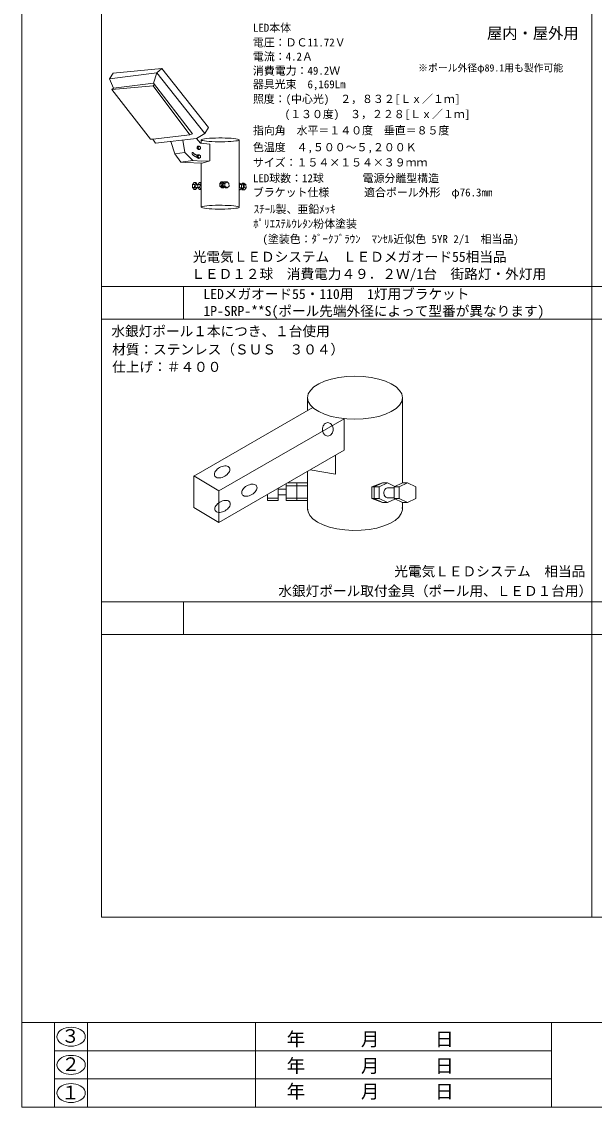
# Model space of a CAD drawing. Units: millimetres, scale not verified. Extents: x -357 to 206, y -169 to 227.
# Drawn here: x -356.6 to -251.7, y -169.3 to 29.6 of the extents above; entities that cross this region are included whole.
import ezdxf
from ezdxf.enums import TextEntityAlignment as Align

# ---------------------------------------------------------------- set-up
doc = ezdxf.new("R2010")
doc.units = ezdxf.units.MM
doc.header["$LTSCALE"] = 3
doc.linetypes.add('DASHED1', pattern=[1.8, 1.2, -0.6])
for name, color, linetype, lineweight in [('0-0_建築図', 7, 'Continuous', 9), ('0-1', 7, 'Continuous', 18), ('0-2', 7, 'Continuous', 18)]:
    doc.layers.add(name, color=color, linetype=linetype, lineweight=lineweight)
doc.styles.add('ＭＳ ゴシック', font='')
doc.styles.get('ＭＳ ゴシック').set_extended_font_data('MS Gothic')

msp = doc.modelspace()

# ---------------------------------------------------------------- linework, layer by layer
at = {"layer": '0-0_建築図', "lineweight": 18}
for p, q in [((-341.965, -134.504), (-341.965, 212.221)), ((-252.131, 212.221), (-252.131, -134.504)), ((-341.965, -18.929), (197.535, -18.929)), ((-326.965, -18.929), (-326.965, -24.929)), ((-326.965, -24.929), (-326.965, -18.929)), ((197.535, -24.929), (-341.965, -24.929)), ((-341.965, -76.717), (197.535, -76.717)), ((-326.965, -82.717), (-326.965, -76.717)), ((197.535, -82.717), (-341.965, -82.717)), ((197.535, -134.504), (-341.965, -134.504)), ((178.999, -153.792), (-356.585, -153.792)), ((-350.571, -169.271), (-350.571, -153.792)), ((-344.513, -169.271), (-344.513, -153.792)), ((-313.739, -169.271), (-313.739, -153.792)), ((-259.541, -153.792), (-259.541, -169.271)), ((-259.541, -158.952), (-350.571, -158.952)), ((-259.541, -164.111), (-350.571, -164.111)), ((178.999, -169.271), (-356.585, -169.271))]:
    msp.add_line(p, q, dxfattribs=at)
msp.add_lwpolyline([(178.999, -169.271), (206.125, -169.271), (206.125, 226.91), (-356.582, 226.91), (-356.582, -169.305)], dxfattribs=at)
for points in [[(-344.933, -156.372), (-344.972, -156.07), (-345.09, -155.777), (-345.282, -155.502), (-345.543, -155.254), (-345.865, -155.04), (-346.237, -154.866), (-346.649, -154.737), (-347.089, -154.659), (-347.542, -154.633), (-347.995, -154.659), (-348.434, -154.737), (-348.847, -154.866), (-349.219, -155.04), (-349.541, -155.254), (-349.802, -155.502), (-349.994, -155.777), (-350.112, -156.07), (-350.151, -156.372), (-350.112, -156.674), (-349.994, -156.967), (-349.802, -157.242), (-349.541, -157.49), (-349.219, -157.704), (-348.847, -157.878), (-348.434, -158.006), (-347.995, -158.085), (-347.542, -158.111), (-347.089, -158.085), (-346.649, -158.006), (-346.237, -157.878), (-345.865, -157.704), (-345.543, -157.49), (-345.282, -157.242), (-345.09, -156.967), (-344.972, -156.674)], [(-344.933, -161.531), (-344.972, -161.229), (-345.09, -160.937), (-345.282, -160.662), (-345.543, -160.413), (-345.865, -160.199), (-346.237, -160.025), (-346.649, -159.897), (-347.089, -159.818), (-347.542, -159.792), (-347.995, -159.818), (-348.434, -159.897), (-348.847, -160.025), (-349.219, -160.199), (-349.541, -160.413), (-349.802, -160.662), (-349.994, -160.937), (-350.112, -161.229), (-350.151, -161.531), (-350.112, -161.833), (-349.994, -162.126), (-349.802, -162.401), (-349.541, -162.649), (-349.219, -162.864), (-348.847, -163.038), (-348.434, -163.166), (-347.995, -163.244), (-347.542, -163.271), (-347.089, -163.244), (-346.649, -163.166), (-346.237, -163.038), (-345.865, -162.864), (-345.543, -162.649), (-345.282, -162.401), (-345.09, -162.126), (-344.972, -161.833)], [(-344.933, -166.691), (-344.972, -166.389), (-345.09, -166.096), (-345.282, -165.821), (-345.543, -165.573), (-345.865, -165.358), (-346.237, -165.185), (-346.649, -165.056), (-347.089, -164.978), (-347.542, -164.951), (-347.995, -164.978), (-348.434, -165.056), (-348.847, -165.185), (-349.219, -165.358), (-349.541, -165.573), (-349.802, -165.821), (-349.994, -166.096), (-350.112, -166.389), (-350.151, -166.691), (-350.112, -166.993), (-349.994, -167.286), (-349.802, -167.561), (-349.541, -167.809), (-349.219, -168.023), (-348.847, -168.197), (-348.434, -168.325), (-347.995, -168.404), (-347.542, -168.43), (-347.089, -168.404), (-346.649, -168.325), (-346.237, -168.197), (-345.865, -168.023), (-345.543, -167.809), (-345.282, -167.561), (-345.09, -167.286), (-344.972, -166.993)]]:
    msp.add_lwpolyline(points, close=True, dxfattribs=at)
at = {"layer": '0-1'}
for p, q in [((-330.917, 20.993), (-339.817, 20.161)), ((-332.42, 18.309), (-331.814, 20.225)), ((-340.522, 19.136), (-339.793, 17.375)), ((-332.42, 18.309), (-339.793, 17.375)), ((-340.053, 17.145), (-339.793, 17.375)), ((-325.77, 8.843), (-332.52, 17.852)), ((-324.281, 6.607), (-324.452, 6.618)), ((-324.274, 6.331), (-324.441, 6.323)), ((-316.756, 7.927), (-316.756, -4.264)), ((-328.56, 5.366), (-326.68, 5.606)), ((-327.44, 3.826), (-325.259, 4.146)), ((-324.463, 5.125), (-324.376, 5.105)), ((-324.281, 5.007), (-324.452, 5.018)), ((-324.274, 4.73), (-324.441, 4.723)), ((-323.539, 3.666), (-322.098, 4.07)), ((-323.706, 3.676), (-323.706, -4.403)), ((-324.996, 0.096), (-324.681, 0.096)), ((-324.473, -0.166), (-324.681, 0.096)), ((-324.02, 0.096), (-323.704, 0.096)), ((-319.49, 0.159), (-319.612, 0.268)), ((-316.756, 0.022), (-316.706, 0.022)), ((-316.129, 0.022), (-316.295, -0.16)), ((-325.281, -0.274), (-324.873, -0.243)), ((-325.281, -0.82), (-324.904, -0.789)), ((-324.473, -0.289), (-324.473, -0.166)), ((-324.473, -0.912), (-324.473, -0.793)), ((-324.304, -0.274), (-323.897, -0.243)), ((-324.304, -0.82), (-323.927, -0.789)), ((-320.02, -0.06), (-320.311, -0.041)), ((-320.008, -0.531), (-320.293, -0.543)), ((-319.663, -0.124), (-319.774, -0.124)), ((-319.649, -0.477), (-319.768, -0.477)), ((-319.375, -0.06), (-319.666, -0.041)), ((-319.362, -0.531), (-319.647, -0.543)), ((-319.606, -0.828), (-319.444, -0.699)), ((-316.685, -0.268), (-316.756, -0.194)), ((-316.756, -0.915), (-316.67, -0.823)), ((-316.618, -1.216), (-316.756, -1.218)), ((-316.312, -0.838), (-316.67, -0.823)), ((-316.374, -0.895), (-316.028, -0.895)), ((-316.341, -0.289), (-316.023, -0.289)), ((-316.303, -0.895), (-316.305, -1.03)), ((-316.305, -1.03), (-316.212, -1.222)), ((-316.295, -0.16), (-316.296, -0.289)), ((-315.854, -0.268), (-315.492, -0.258)), ((-315.481, -0.838), (-315.839, -0.823))]:
    msp.add_line(p, q, dxfattribs=at)
for points in [[(-339.817, 20.161), (-340.522, 19.136), (-331.814, 20.225), (-330.917, 20.993), (-322.337, 10.172)], [(-331.814, 20.225), (-323.041, 9.084), (-322.337, 10.172)], [(-340.053, 17.145), (-332.52, 17.852), (-332.281, 18.11)], [(-332.42, 18.309), (-325.284, 9.054), (-325.77, 8.843), (-332.575, 8.081)], [(-323.041, 9.084), (-324.578, 8.187), (-332.07, 7.355), (-332.575, 8.081), (-332.978, 8.081), (-340.053, 17.145)], [(-324.578, 8.187), (-323.799, 7.307), (-322.098, 7.127)], [(-323.715, 7.282), (-323.708, 7.9), (-323.608, 7.84), (-323.405, 7.783), (-323.105, 7.73), (-322.718, 7.683), (-322.255, 7.643), (-321.73, 7.612), (-321.159, 7.591), (-320.56, 7.579), (-319.95, 7.579), (-319.349, 7.589), (-318.774, 7.609), (-318.243, 7.639), (-317.773, 7.678), (-317.377, 7.724), (-317.067, 7.777), (-316.853, 7.834), (-316.741, 7.894), (-316.736, 7.955), (-316.836, 8.015), (-317.039, 8.072), (-317.339, 8.125), (-317.726, 8.172), (-318.189, 8.212), (-318.714, 8.243), (-319.285, 8.264), (-319.884, 8.275), (-320.494, 8.276), (-321.095, 8.266), (-321.67, 8.246), (-322.2, 8.216), (-322.671, 8.177), (-323.067, 8.131), (-323.377, 8.078), (-323.591, 8.021), (-323.702, 7.961), (-323.708, 7.9)], [(-329.26, 7.647), (-328.56, 5.366), (-327.44, 3.826), (-326.62, 3.766), (-323.539, 3.666)], [(-327.08, 7.887), (-326.68, 5.606), (-325.259, 4.146), (-323.579, 4.006)], [(-324.041, 6.8), (-324.299, 6.793), (-324.452, 6.618), (-324.441, 6.323), (-324.205, 6.141), (-324.037, 6.156)], [(-322.098, 7.127), (-322.098, 4.07), (-323.579, 4.006)], [(-324.463, 5.125), (-324.494, 5.136), (-324.547, 5.156), (-324.6, 5.177), (-324.653, 5.197), (-324.707, 5.219), (-324.761, 5.241), (-324.792, 5.255), (-324.817, 5.266), (-324.86, 5.285), (-324.902, 5.307), (-324.942, 5.33), (-324.98, 5.356), (-325.014, 5.386), (-325.032, 5.404), (-325.042, 5.416), (-325.059, 5.438), (-325.074, 5.46), (-325.09, 5.483), (-325.105, 5.507), (-325.122, 5.53), (-325.132, 5.544), (-325.138, 5.553), (-325.151, 5.568), (-325.164, 5.582), (-325.179, 5.594), (-325.194, 5.604), (-325.211, 5.611), (-325.221, 5.614), (-325.235, 5.616), (-325.26, 5.614), (-325.284, 5.608), (-325.307, 5.597), (-325.328, 5.583), (-325.344, 5.565), (-325.351, 5.554), (-325.354, 5.548), (-325.357, 5.537), (-325.359, 5.526), (-325.361, 5.515)], [(-325.361, 5.515), (-325.361, 5.503), (-325.361, 5.491), (-325.361, 5.484), (-325.36, 5.464), (-325.358, 5.43), (-325.354, 5.396), (-325.348, 5.364), (-325.34, 5.332), (-325.329, 5.301), (-325.321, 5.284), (-325.308, 5.26), (-325.279, 5.222), (-325.246, 5.186), (-325.208, 5.153), (-325.168, 5.122), (-325.126, 5.092), (-325.102, 5.075), (-325.073, 5.055), (-325.025, 5.022), (-324.977, 4.99), (-324.929, 4.958), (-324.881, 4.929), (-324.831, 4.901), (-324.802, 4.885), (-324.771, 4.87), (-324.716, 4.844), (-324.659, 4.821), (-324.602, 4.799), (-324.545, 4.778), (-324.487, 4.757), (-324.453, 4.745)], [(-324.041, 5.2), (-324.299, 5.192), (-324.452, 5.018), (-324.441, 4.723), (-324.205, 4.541), (-324.037, 4.555)], [(-324.996, 0.096), (-325.281, -0.274), (-325.281, -0.82), (-325.004, -1.166), (-324.72, -1.166)], [(-324.681, 0.096), (-324.873, -0.243), (-324.904, -0.789), (-324.72, -1.166), (-324.473, -0.912)], [(-324.02, 0.096), (-324.304, -0.274), (-324.304, -0.82), (-324.027, -1.166), (-323.743, -1.166)], [(-323.704, 0.096), (-323.897, -0.243), (-323.927, -0.789), (-323.743, -1.166), (-323.706, -1.128)], [(-319.612, 0.268), (-320.051, 0.256), (-320.311, -0.041), (-320.293, -0.543), (-319.89, -0.852), (-319.606, -0.828)], [(-319.612, 0.268), (-320.02, -0.06), (-320.008, -0.531), (-319.606, -0.828)], [(-318.966, 0.268), (-319.406, 0.256), (-319.666, -0.041), (-319.647, -0.543), (-319.245, -0.852), (-318.96, -0.828)], [(-316.706, 0.022), (-316.323, -0.258), (-316.312, -0.838), (-316.618, -1.216)], [(-324.304, -0.289), (-324.719, -0.289), (-324.727, -0.297), (-324.736, -0.308), (-324.746, -0.319), (-324.754, -0.331), (-324.758, -0.338), (-324.762, -0.346), (-324.768, -0.359), (-324.774, -0.374), (-324.777, -0.388), (-324.78, -0.403), (-324.782, -0.419), (-324.783, -0.427), (-324.783, -0.437), (-324.783, -0.454), (-324.782, -0.471), (-324.78, -0.488), (-324.779, -0.505), (-324.777, -0.522), (-324.777, -0.532), (-324.776, -0.543), (-324.776, -0.563), (-324.776, -0.582), (-324.777, -0.602), (-324.776, -0.621), (-324.775, -0.641), (-324.774, -0.652), (-324.772, -0.661), (-324.768, -0.677), (-324.764, -0.693), (-324.758, -0.709), (-324.752, -0.724), (-324.744, -0.739), (-324.74, -0.747), (-324.736, -0.753), (-324.73, -0.763), (-324.724, -0.772), (-324.717, -0.782), (-324.711, -0.791)], [(-324.711, -0.791), (-324.709, -0.793), (-324.304, -0.793)], [(-319.774, -0.124), (-319.777, -0.135), (-319.784, -0.154), (-319.79, -0.173), (-319.796, -0.192), (-319.802, -0.212), (-319.807, -0.232), (-319.809, -0.243), (-319.812, -0.255), (-319.816, -0.276), (-319.818, -0.297), (-319.82, -0.317), (-319.819, -0.338), (-319.818, -0.358), (-319.815, -0.369), (-319.813, -0.38), (-319.807, -0.398), (-319.8, -0.416), (-319.792, -0.433), (-319.783, -0.45), (-319.773, -0.467), (-319.768, -0.477)], [(-316.67, -0.823), (-316.685, -0.268), (-316.323, -0.258)], [(-316.023, -0.289), (-316.017, -0.299), (-316.009, -0.316), (-316, -0.333), (-315.992, -0.35), (-315.985, -0.368), (-315.979, -0.385), (-315.976, -0.395), (-315.973, -0.411), (-315.969, -0.438), (-315.968, -0.465), (-315.968, -0.493), (-315.969, -0.522), (-315.97, -0.55), (-315.971, -0.566), (-315.972, -0.585), (-315.972, -0.616), (-315.973, -0.647), (-315.975, -0.679), (-315.977, -0.709), (-315.981, -0.74), (-315.984, -0.758), (-315.987, -0.771), (-315.992, -0.793), (-315.999, -0.815), (-316.007, -0.838), (-316.015, -0.86), (-316.023, -0.882), (-316.028, -0.895)]]:
    msp.add_lwpolyline(points, dxfattribs=at)
for points in [[(-324.041, 6.8), (-324.281, 6.607), (-324.274, 6.331), (-324.037, 6.156), (-323.826, 6.323), (-323.83, 6.611)], [(-324.041, 5.2), (-324.281, 5.007), (-324.274, 4.73), (-324.037, 4.555), (-323.826, 4.723), (-323.83, 5.01)], [(-318.966, 0.268), (-319.375, -0.06), (-319.362, -0.531), (-318.96, -0.828), (-318.601, -0.543), (-318.607, -0.054)], [(-316.129, 0.022), (-315.875, 0.022), (-315.492, -0.258), (-315.481, -0.838), (-315.787, -1.216), (-316.212, -1.222), (-315.839, -0.823), (-315.854, -0.268)], [(-323.708, -4.43), (-323.608, -4.49), (-323.405, -4.547), (-323.105, -4.601), (-322.718, -4.648), (-322.255, -4.687), (-321.73, -4.718), (-321.159, -4.74), (-320.56, -4.751), (-319.95, -4.751), (-319.349, -4.741), (-318.774, -4.721), (-318.243, -4.691), (-317.773, -4.652), (-317.377, -4.606), (-317.067, -4.553), (-316.853, -4.496), (-316.741, -4.436), (-316.736, -4.375), (-316.836, -4.315), (-317.039, -4.258), (-317.339, -4.205), (-317.726, -4.158), (-318.189, -4.118), (-318.714, -4.087), (-319.285, -4.066), (-319.884, -4.055), (-320.494, -4.054), (-321.095, -4.064), (-321.67, -4.084), (-322.2, -4.114), (-322.671, -4.153), (-323.067, -4.199), (-323.377, -4.252), (-323.591, -4.309), (-323.702, -4.369)]]:
    msp.add_lwpolyline(points, close=True, dxfattribs=at)
at = {"layer": '0-2'}
for p, q in [((-304.204, -39.308), (-304.204, -41.623)), ((-286.836, -39.308), (-286.836, -54.921)), ((-325.04, -53.653), (-303.274, -41.086)), ((-320.471, -56.398), (-297.523, -43.149)), ((-297.523, -43.149), (-297.523, -48.913)), ((-320.471, -62.163), (-297.523, -48.913)), ((-325.051, -53.646), (-320.471, -56.398)), ((-304.204, -52.771), (-304.204, -59.856)), ((-308.11, -58.133), (-308.11, -55.026)), ((-306.157, -55.483), (-308.11, -55.483)), ((-304.204, -54.893), (-307.879, -54.893)), ((-306.157, -58.133), (-306.157, -54.893)), ((-304.204, -55.483), (-306.157, -55.483)), ((-290.505, -54.921), (-292.437, -55.618)), ((-292.03, -55.618), (-292.437, -55.618)), ((-292.437, -55.618), (-292.437, -57.802)), ((-291.084, -55.618), (-292.03, -55.618)), ((-290.505, -54.921), (-289.558, -54.921)), ((-289.558, -54.921), (-288.192, -55.546)), ((-287.403, -55.618), (-288.35, -55.618)), ((-285.878, -54.921), (-287.403, -55.618)), ((-287.403, -55.618), (-287.403, -57.802)), ((-320.471, -56.398), (-320.471, -62.163)), ((-311.572, -58.133), (-311.572, -57.025)), ((-309.62, -55.898), (-309.62, -58.133)), ((-308.11, -56.05), (-309.62, -56.05)), ((-308.11, -57.116), (-309.62, -57.116)), ((-289.475, -55.814), (-288.35, -55.814)), ((-289.459, -57.667), (-288.35, -57.667)), ((-309.62, -57.683), (-311.572, -57.683)), ((-309.62, -58.133), (-311.572, -58.133)), ((-306.157, -57.683), (-308.11, -57.683)), ((-306.157, -58.133), (-308.11, -58.133)), ((-304.204, -57.683), (-306.157, -57.683)), ((-304.204, -58.133), (-306.157, -58.133)), ((-290.505, -58.513), (-292.437, -57.802)), ((-292.03, -57.802), (-292.437, -57.802)), ((-291.084, -57.802), (-292.03, -57.802)), ((-290.505, -58.513), (-289.558, -58.513)), ((-288.192, -57.876), (-289.558, -58.513)), ((-288.35, -57.802), (-286.825, -58.513)), ((-287.403, -57.802), (-288.35, -57.802)), ((-287.403, -57.802), (-285.878, -58.513)), ((-286.836, -58.513), (-286.836, -59.593)), ((-286.825, -58.513), (-285.878, -58.513)), ((-284.353, -57.802), (-285.878, -58.513))]:
    msp.add_line(p, q, dxfattribs=at)
for points in [[(-286.836, -39.308), (-286.967, -38.623), (-287.359, -37.958), (-287.999, -37.334), (-288.867, -36.771), (-289.938, -36.284), (-291.178, -35.89), (-292.55, -35.599), (-294.012, -35.421), (-295.52, -35.361), (-297.028, -35.421), (-298.49, -35.599), (-299.862, -35.89), (-301.102, -36.284), (-302.173, -36.771), (-303.041, -37.334), (-303.681, -37.958), (-304.073, -38.623), (-304.204, -39.308), (-304.073, -39.993), (-303.681, -40.658), (-303.041, -41.281), (-302.173, -41.845), (-301.102, -42.332), (-299.862, -42.726), (-298.49, -43.017), (-297.028, -43.195), (-295.52, -43.255), (-294.012, -43.195), (-292.55, -43.017), (-291.178, -42.726), (-289.938, -42.332), (-288.867, -41.845), (-287.999, -41.281), (-287.359, -40.658), (-286.967, -39.993)], [(-318.528, -52.131), (-318.629, -52.004), (-318.766, -51.904), (-318.937, -51.835), (-319.136, -51.797), (-319.357, -51.794), (-319.593, -51.824), (-319.837, -51.886), (-320.082, -51.98), (-320.32, -52.101), (-320.544, -52.246), (-320.748, -52.412), (-320.924, -52.592), (-321.068, -52.782), (-321.175, -52.975), (-321.242, -53.165), (-321.267, -53.348), (-321.25, -53.517), (-321.19, -53.668), (-321.09, -53.795), (-320.952, -53.894), (-320.781, -53.964), (-320.582, -54.001), (-320.361, -54.005), (-320.125, -53.975), (-319.881, -53.912), (-319.636, -53.819), (-319.398, -53.698), (-319.174, -53.552), (-318.971, -53.387), (-318.795, -53.207), (-318.651, -53.017), (-318.543, -52.824), (-318.476, -52.633), (-318.451, -52.45), (-318.469, -52.281)]]:
    msp.add_lwpolyline(points, close=True, dxfattribs=at)
at = {"layer": '0-2', "linetype": 'DASHED1'}
for points in [[(-300.51, -43.878), (-300.68, -43.896), (-300.845, -43.952), (-300.999, -44.042), (-301.139, -44.164), (-301.26, -44.315), (-301.358, -44.49), (-301.43, -44.683), (-301.474, -44.889), (-301.489, -45.102), (-301.474, -45.314), (-301.43, -45.52), (-301.358, -45.714), (-301.26, -45.888), (-301.139, -46.039), (-300.999, -46.162), (-300.845, -46.252), (-300.68, -46.307), (-300.51, -46.326), (-300.34, -46.307), (-300.175, -46.252), (-300.02, -46.162), (-299.88, -46.039), (-299.76, -45.888), (-299.662, -45.714), (-299.59, -45.52), (-299.545, -45.314), (-299.531, -45.102), (-299.545, -44.889), (-299.59, -44.683), (-299.662, -44.49), (-299.76, -44.315), (-299.88, -44.164), (-300.02, -44.042), (-300.175, -43.952), (-300.34, -43.896)], [(-313.545, -55.484), (-313.645, -55.357), (-313.783, -55.258), (-313.953, -55.188), (-314.152, -55.151), (-314.373, -55.147), (-314.609, -55.177), (-314.854, -55.24), (-315.098, -55.333), (-315.337, -55.454), (-315.561, -55.6), (-315.764, -55.765), (-315.94, -55.946), (-316.084, -56.135), (-316.191, -56.328), (-316.259, -56.519), (-316.284, -56.702), (-316.266, -56.871), (-316.206, -57.021), (-316.106, -57.148), (-315.968, -57.248), (-315.798, -57.318), (-315.599, -57.355), (-315.378, -57.358), (-315.142, -57.329), (-314.898, -57.266), (-314.653, -57.173), (-314.415, -57.051), (-314.19, -56.906), (-313.987, -56.74), (-313.811, -56.56), (-313.667, -56.371), (-313.56, -56.178), (-313.492, -55.987), (-313.467, -55.804), (-313.485, -55.635)], [(-318.467, -58.455), (-318.568, -58.328), (-318.705, -58.229), (-318.876, -58.159), (-319.075, -58.122), (-319.296, -58.118), (-319.532, -58.148), (-319.776, -58.211), (-320.021, -58.304), (-320.259, -58.425), (-320.483, -58.571), (-320.687, -58.736), (-320.863, -58.916), (-321.007, -59.106), (-321.114, -59.299), (-321.181, -59.49), (-321.207, -59.673), (-321.189, -59.842), (-321.129, -59.992), (-321.029, -60.119), (-320.891, -60.219), (-320.72, -60.288), (-320.521, -60.326), (-320.301, -60.329), (-320.064, -60.299), (-319.82, -60.237), (-319.575, -60.144), (-319.337, -60.022), (-319.113, -59.877), (-318.91, -59.711), (-318.734, -59.531), (-318.59, -59.342), (-318.482, -59.148), (-318.415, -58.958), (-318.39, -58.775), (-318.408, -58.606)]]:
    msp.add_lwpolyline(points, close=True, dxfattribs=at)
at = {"layer": '0-2'}
for points in [[(-303.732, -52.498), (-299.103, -53.29), (-299.103, -49.826)], [(-325.051, -53.646), (-325.051, -59.41), (-320.471, -62.163)], [(-290.505, -54.921), (-292.03, -55.618), (-292.03, -57.802), (-290.505, -58.513)], [(-289.558, -54.921), (-291.084, -55.618), (-291.084, -57.802), (-289.558, -58.513)], [(-286.825, -54.921), (-288.35, -55.618), (-288.35, -57.802)], [(-286.825, -54.921), (-285.878, -54.921), (-284.353, -55.618), (-284.353, -57.802)], [(-289.453, -55.814), (-289.588, -55.824), (-289.718, -55.862), (-289.842, -55.926), (-289.954, -56.016), (-290.052, -56.127), (-290.132, -56.257), (-290.192, -56.401), (-290.23, -56.556), (-290.245, -56.717), (-290.237, -56.878), (-290.205, -57.035), (-290.151, -57.183), (-290.077, -57.318), (-289.984, -57.435), (-289.876, -57.531), (-289.755, -57.603), (-289.626, -57.649), (-289.492, -57.667), (-289.459, -57.667)], [(-304.197, -59.514), (-304.129, -60.201), (-303.799, -60.873), (-303.218, -61.508), (-302.403, -62.088), (-301.378, -62.595), (-300.176, -63.013), (-298.833, -63.33), (-297.388, -63.536), (-295.887, -63.624), (-294.375, -63.594), (-292.897, -63.444), (-291.5, -63.18), (-290.224, -62.809), (-289.109, -62.344), (-288.189, -61.797), (-287.492, -61.186), (-287.039, -60.53), (-286.843, -59.848), (-286.854, -59.421)]]:
    msp.add_lwpolyline(points, dxfattribs=at)

# ---------------------------------------------------------------- texts
at = {"layer": '0-0_建築図', "style": 'ＭＳ ゴシック'}
for s, height, p in [('※ポール外径φ89.1用も製作可能', 1.32, (-283.941, 20.061)), ('３', 2.493, (-349.361, -158.233)), ('年\u3000\u3000\u3000月\u3000\u3000\u3000日', 2.493, (-308.049, -158.817)), ('２', 2.493, (-349.29, -163.399)), ('年\u3000\u3000\u3000月\u3000\u3000\u3000日', 2.493, (-308.049, -163.692)), ('年\u3000\u3000\u3000月\u3000\u3000\u3000日', 2.493, (-308.049, -168.392)), ('１', 2.493, (-349.361, -168.589))]:
    msp.add_text(s, height=height, dxfattribs=at).set_placement(p, align=Align.BOTTOM_LEFT)
at = {"layer": '0-1', "style": 'ＭＳ ゴシック'}
for s, height, p in [('LED本体', 1.466, (-314.222, 27.288)), ('屋内・屋外用', 2.053, (-271.339, 25.827)), ('電圧：ＤＣ11.72Ｖ', 1.466, (-314.222, 24.601)), ('電流：4.2Ａ', 1.466, (-314.222, 22.014)), ('消費電力：49.2Ｗ', 1.466, (-314.222, 19.427)), ('器具光束\u30006,169Lm', 1.466, (-314.222, 16.94)), ('照度：(中心光)\u3000２，８３２[Ｌｘ／１ｍ]\u3000', 1.466, (-314.222, 14.253)), ('(１３０度)\u3000３，２２８[Ｌｘ／１ｍ]', 1.466, (-308.4, 11.467)), ('指向角\u3000水平＝１４０度\u3000垂直＝８５度', 1.466, (-314.222, 8.482)), ('色温度\u3000４,５００～５,２００Ｋ', 1.466, (-314.222, 5.397)), ('サイズ：１５４×１５４×３９ｍｍ', 1.466, (-314.222, 2.611)), ('LED球数：12球', 1.466, (-314.222, -0.275)), ('電源分離型構造', 1.466, (-294.116, -0.275)), ('ブラケット仕様', 1.466, (-314.222, -2.862)), ('適合ポール外形\u3000φ76.3mm', 1.466, (-293.85, -2.872)), ('ｽﾁｰﾙ製、亜鉛ﾒｯｷ', 1.466, (-314.071, -5.947)), (' ﾎﾟﾘｴｽﾃﾙｳﾚﾀﾝ粉体塗装', 1.466, (-315.166, -8.633)), ('(塗装色：ﾀﾞｰｸﾌﾞﾗｳﾝ\u3000ﾏﾝｾﾙ近似色 5YR 2/1\u3000相当品)\u3000', 1.466, (-312.479, -11.419)), ('光電気ＬＥＤシステム\u3000ＬＥＤメガオード55相当品', 1.833, (-325.241, -14.96)), ('ＬＥＤ１２球\u3000消費電力４９．２Ｗ/1台\u3000街路灯・外灯用', 1.833, (-325.508, -18.093)), ('LEDメガオード55・110用\u30001灯用ブラケット', 1.833, (-323.29, -21.774)), ('1P-SRP-**S(ポール先端外径によって型番が異なります)', 1.833, (-323.29, -24.889)), ('水銀灯ポール１本につき、１台使用', 1.833, (-340.156, -28.588)), ('材質：ステンレス（ＳＵＳ\u3000３０４）', 1.833, (-340.01, -31.929)), ('仕上げ：＃４００', 1.833, (-340.01, -35.124)), ('光電気ＬＥＤシステム\u3000相当品', 1.833, (-288.322, -72.587)), ('水銀灯ポール取付金具（ポール用、ＬＥＤ１台用）', 1.833, (-309.559, -76.179))]:
    msp.add_text(s, height=height, dxfattribs=at).set_placement(p, align=Align.BOTTOM_LEFT)

doc.saveas('drawing.dxf')
